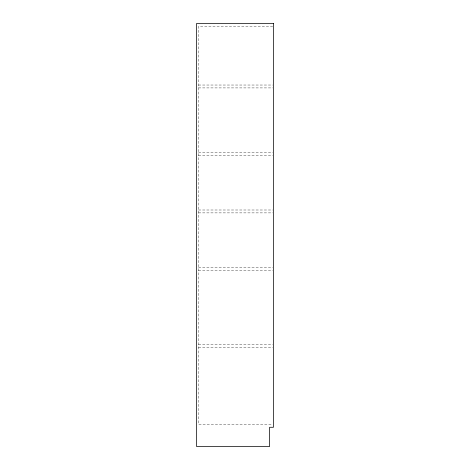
<?xml version="1.0" encoding="UTF-8"?>
<svg xmlns="http://www.w3.org/2000/svg" width="470" height="470" viewBox="0 0 470 470"><rect width="100%" height="100%" fill="white"/><g stroke="black" fill="none" stroke-linecap="round" stroke-linejoin="round"><path stroke-width="0.35" stroke-dasharray="2.35 1.76" d="M272.729 26.385L198.469 26.385L198.469 424.387L272.729 424.387M198.469 85.029L272.729 85.029M198.469 87.913L272.729 87.913M198.469 152.321L272.729 152.321M198.469 155.206L272.729 155.206M198.469 210.002L272.729 210.002M198.469 212.887L272.729 212.887M198.469 267.688L272.729 267.688M198.469 270.573L272.729 270.573M198.469 344.598L272.729 344.598M198.469 347.477L272.729 347.477"/><path stroke-width="0.7" d="M273.452 23.5L196.548 23.5L196.548 446.5L269.61 446.5L269.61 427.271L273.452 427.271L273.452 23.5"/></g></svg>
